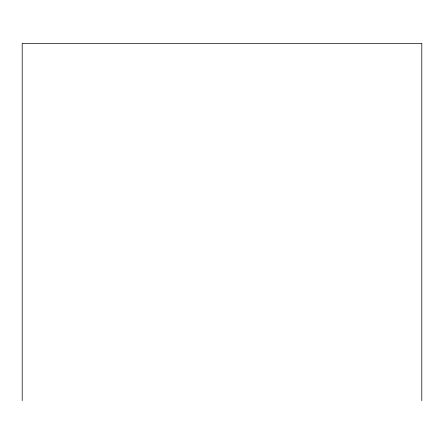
<?xml version="1.0" encoding="UTF-8"?>
<svg xmlns="http://www.w3.org/2000/svg" width="444" height="444" viewBox="0 0 444 444"><rect width="100%" height="100%" fill="white"/><g stroke="black" fill="none" stroke-linecap="round" stroke-linejoin="round"><path stroke-width="0.67" d="M421.8 400.632L421.8 43.368L22.2 43.368L22.2 400.632"/></g></svg>
